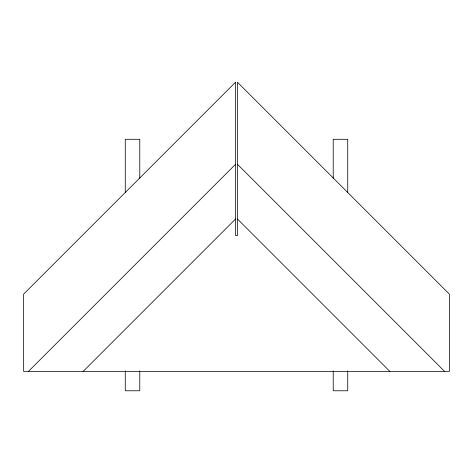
<?xml version="1.0" encoding="UTF-8"?>
<svg xmlns="http://www.w3.org/2000/svg" width="473" height="473" viewBox="0 0 473 473"><rect width="100%" height="100%" fill="white"/><g stroke="black" fill="none" stroke-linecap="round" stroke-linejoin="round"><path stroke-width="0.71" d="M28.404 371.429L235.53 164.297M83.118 371.429L235.53 219.011M237.47 164.297L444.596 371.429M237.47 219.011L389.882 371.429M347.732 192.393L347.732 139.293L333.223 139.293L333.223 178.38M347.732 370.862L347.732 390.775L333.223 390.775L333.223 370.862M139.777 178.38L139.777 139.293L125.268 139.293L125.268 192.393M139.777 370.862L139.777 390.775L125.268 390.775L125.268 370.862M235.53 82.225L23.65 294.105L23.65 371.429L449.35 371.429L449.35 294.105L237.47 82.225L237.47 235.572L235.53 235.572L235.53 82.225"/></g></svg>
